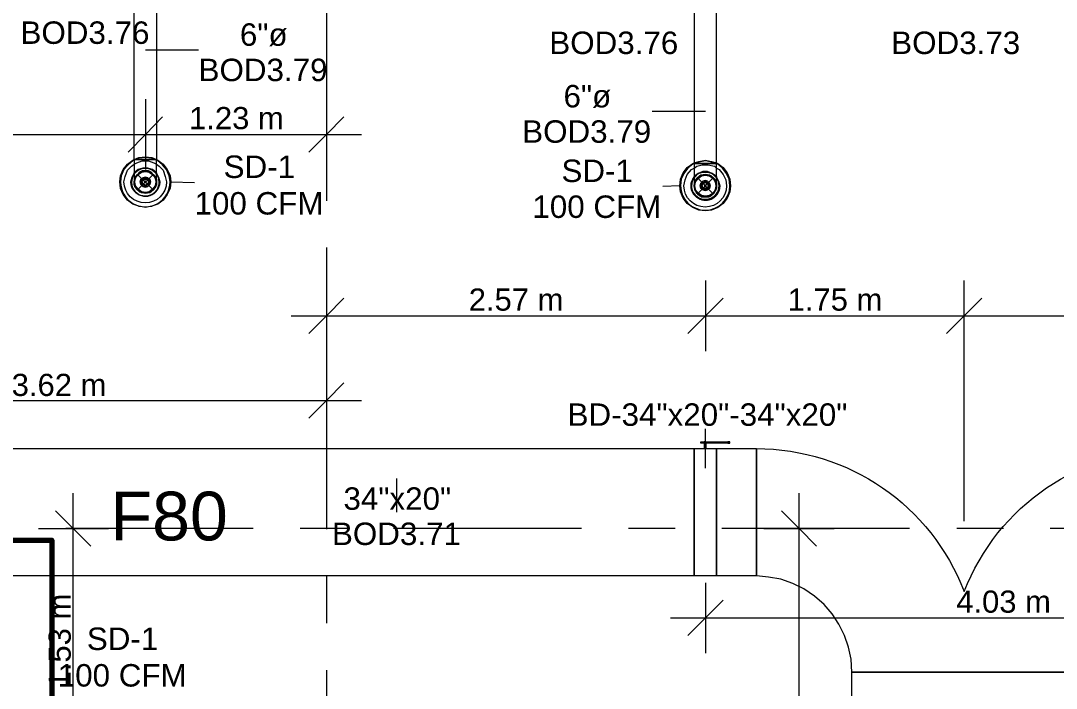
# Model space of a CAD drawing. Header units: metres. Extents: x -2 to 237, y -8 to 52.
# Drawn here: x 21.68 to 28.7, y 41.15 to 45.67 of the extents above; entities that cross this region are included whole.
import ezdxf

# ---------------------------------------------------------------- set-up
doc = ezdxf.new("R2010")
doc.units = ezdxf.units.M
doc.layers.add('HVAC - Ductos', color=5, linetype='Continuous', lineweight=0)
doc.layers.add('PDF2_Text', color=7, linetype='Continuous', lineweight=0)
doc.layers.add('PDF2_Geometry', color=7, linetype='Continuous', lineweight=0, true_color=0xaaaaaa)
doc.styles.add('PDF ArialUnicodeMS-Bold-Identity-H', font='arial.ttf')
doc.styles.add('PDF Helvetica', font='')
doc.styles.get('PDF Helvetica').set_extended_font_data('Helvetica')

msp = doc.modelspace()

# ---------------------------------------------------------------- linework, layer by layer
at = {"layer": 'HVAC - Ductos', "lineweight": 0}
for points in [[(22.6025, 45.8826), (22.6025, 44.7315), (22.6117, 44.7269), (22.6485, 44.6994), (22.6759, 44.6627), (22.6943, 44.6214), (22.6989, 44.5802), (22.6943, 44.5343), (22.6759, 44.493), (22.6485, 44.4563), (22.6117, 44.4288), (22.5705, 44.4151), (22.5292, 44.4059), (22.4833, 44.4151), (22.4421, 44.4288), (22.4054, 44.4563), (22.3779, 44.493), (22.3595, 44.5343), (22.3549, 44.5802), (22.3595, 44.6214), (22.3779, 44.6627), (22.4054, 44.6994), (22.4421, 44.7269), (22.4512, 44.7315), (22.4512, 45.8826)], [(22.5292, 45.4745), (22.8869, 45.4745)], [(22.5292, 45.1397), (22.5292, 44.9012), (22.5292, 44.6627)], [(23.7537, 45.1397), (23.7537, 44.9012), (23.7537, 44.6627)], [(26.322, 45.0571), (25.9597, 45.0571)], [(22.6439, 45.0204), (22.5292, 44.9012), (22.4099, 44.7819)], [(23.8729, 45.0204), (23.7537, 44.9012), (23.6345, 44.7819)], [(6.945, 44.9012), (12.0358, 44.9012), (14.1638, 44.9012), (15.9662, 44.9012), (18.9106, 44.9012), (22.5292, 44.9012), (23.9922, 44.9012)], [(22.4512, 44.7315), (22.4833, 44.7453), (22.5292, 44.7499), (22.5705, 44.7453), (22.6025, 44.7315)], [(22.6025, 44.7269), (22.5705, 44.7407), (22.5292, 44.7453), (22.4833, 44.7407), (22.4512, 44.7269)], [(22.6025, 44.5802), (22.6025, 44.5847), (22.6025, 44.6031), (22.6025, 44.6306), (22.6025, 44.6719), (22.6025, 44.7132), (22.6025, 44.7315), (22.5934, 44.7315), (22.5796, 44.7315), (22.5659, 44.7315), (22.5476, 44.7315), (22.5292, 44.7315), (22.5062, 44.7315), (22.4879, 44.7315), (22.4742, 44.7315), (22.4604, 44.7315), (22.4512, 44.7315), (22.4512, 44.6856), (22.4512, 44.649), (22.4512, 44.6168), (22.4512, 44.5893), (22.4512, 44.5802)], [(22.4512, 44.7315), (22.4604, 44.7315), (22.4742, 44.7315), (22.4879, 44.7315), (22.5062, 44.7315), (22.5292, 44.7315), (22.5476, 44.7315), (22.5659, 44.7315), (22.5796, 44.7315), (22.5934, 44.7315), (22.6025, 44.7315)], [(22.4512, 44.6994), (22.4696, 44.7086), (22.5062, 44.7224), (22.5476, 44.7224), (22.5842, 44.7086), (22.6025, 44.6994)], [(26.3954, 44.7086), (26.4046, 44.704), (26.4413, 44.6765), (26.4688, 44.6398), (26.4871, 44.5985), (26.4917, 44.5527), (26.4871, 44.5113), (26.4688, 44.4701), (26.4413, 44.4334), (26.4046, 44.4059), (26.3633, 44.3875), (26.322, 44.3829), (26.2762, 44.3875), (26.2349, 44.4059), (26.1982, 44.4334), (26.1707, 44.4701), (26.1523, 44.5113), (26.1477, 44.5527), (26.1523, 44.5985), (26.1707, 44.6398), (26.1982, 44.6765), (26.2349, 44.704), (26.2441, 44.7086)], [(26.2441, 44.7086), (26.2762, 44.7178), (26.322, 44.7269), (26.3633, 44.7178), (26.3954, 44.7086)], [(26.3954, 44.704), (26.3633, 44.7132), (26.322, 44.7224), (26.2762, 44.7132), (26.2441, 44.704)], [(26.3954, 44.5572), (26.3954, 44.5618), (26.3954, 44.5802), (26.3954, 44.6076), (26.3954, 44.6444), (26.3954, 44.6856), (26.3954, 44.704), (26.3863, 44.704), (26.3725, 44.704), (26.3587, 44.704), (26.3404, 44.704), (26.322, 44.704), (26.2991, 44.704), (26.2808, 44.704), (26.267, 44.704), (26.2532, 44.704), (26.2486, 44.704), (26.2441, 44.704), (26.2441, 44.6627), (26.2441, 44.6214), (26.2441, 44.5893), (26.2441, 44.5664), (26.2441, 44.5572), (26.2441, 44.5527), (26.2486, 44.5343), (26.2486, 44.5251), (26.2486, 44.5297)], [(26.2441, 44.704), (26.2486, 44.704), (26.2532, 44.704), (26.267, 44.704), (26.2808, 44.704), (26.2991, 44.704), (26.322, 44.704), (26.3404, 44.704), (26.3587, 44.704), (26.3725, 44.704), (26.3863, 44.704), (26.3954, 44.704)], [(26.2441, 44.6719), (26.2624, 44.6856), (26.2991, 44.6948), (26.3404, 44.6948), (26.3817, 44.6856), (26.3954, 44.6719)], [(22.5567, 44.5113), (22.5796, 44.5251), (22.5934, 44.5481), (22.5796, 44.5251), (22.5567, 44.5113), (22.5522, 44.5068), (22.5292, 44.5022), (22.5567, 44.5068), (22.5796, 44.5251), (22.598, 44.5481), (22.6025, 44.5802), (22.598, 44.6076), (22.5796, 44.6306), (22.5567, 44.649), (22.5292, 44.6536), (22.5016, 44.649), (22.4971, 44.649), (22.4742, 44.6306), (22.4558, 44.6076), (22.4742, 44.6306), (22.4971, 44.649), (22.5292, 44.6536), (22.5062, 44.6536), (22.4879, 44.6444), (22.4742, 44.6306), (22.4604, 44.6168), (22.4512, 44.5985), (22.4512, 44.5847), (22.4512, 44.5802), (22.4512, 44.5572), (22.4604, 44.5389), (22.4742, 44.5251), (22.4879, 44.5113), (22.5062, 44.5068), (22.5292, 44.5022), (22.4971, 44.5068)], [(22.5246, 44.5022), (22.5016, 44.5068), (22.4971, 44.5113), (22.4742, 44.5251), (22.4604, 44.5481), (22.4742, 44.5251), (22.4971, 44.5113), (22.4742, 44.5251), (22.4558, 44.5481), (22.4512, 44.5802), (22.4558, 44.5618), (22.465, 44.5435), (22.4742, 44.5251), (22.4879, 44.5159), (22.5062, 44.5068), (22.5292, 44.5068), (22.5476, 44.5068), (22.5659, 44.5159), (22.5796, 44.5251), (22.5888, 44.5435), (22.598, 44.5618), (22.6025, 44.5802), (22.598, 44.6076), (22.5796, 44.6306), (22.5659, 44.6444), (22.5476, 44.6536), (22.5292, 44.6536), (22.5522, 44.649), (22.5567, 44.649), (22.5796, 44.6306), (22.5934, 44.6168), (22.6025, 44.5985), (22.6025, 44.5847), (22.6025, 44.5802), (22.6025, 44.5572)], [(22.598, 44.5481), (22.598, 44.5527), (22.6025, 44.5802), (22.598, 44.5985), (22.5888, 44.6168), (22.5796, 44.6306), (22.5659, 44.6444), (22.5476, 44.649), (22.5292, 44.6536), (22.5062, 44.649), (22.4879, 44.6444), (22.4742, 44.6306), (22.465, 44.6168), (22.4558, 44.5985), (22.4512, 44.5802), (22.4558, 44.5527), (22.4558, 44.5481)], [(22.4604, 44.6076), (22.4742, 44.6306), (22.4971, 44.6444)], [(22.4971, 44.649), (22.5292, 44.6536), (22.5567, 44.649)], [(22.5567, 44.6444), (22.5796, 44.6306), (22.5934, 44.6076)], [(26.3908, 44.5847), (26.3725, 44.6076), (26.3495, 44.626), (26.322, 44.6306), (26.29, 44.626), (26.322, 44.6306), (26.3495, 44.626), (26.3725, 44.6076), (26.3495, 44.626), (26.322, 44.6306), (26.29, 44.626), (26.267, 44.6076), (26.2486, 44.5847), (26.2441, 44.5527), (26.2486, 44.5251), (26.267, 44.5022), (26.2486, 44.5251), (26.267, 44.5022), (26.29, 44.4839), (26.322, 44.4793), (26.3404, 44.4793), (26.3587, 44.4884), (26.3725, 44.5022), (26.3908, 44.5205), (26.3908, 44.5251), (26.3954, 44.5527), (26.3908, 44.5297)], [(26.3908, 44.5205), (26.3725, 44.5022), (26.3495, 44.4839), (26.3725, 44.5022), (26.3587, 44.4884), (26.3404, 44.4839), (26.322, 44.4793), (26.2991, 44.4839), (26.2854, 44.4884), (26.267, 44.5022), (26.2578, 44.5159), (26.2486, 44.5343), (26.2486, 44.5527), (26.2486, 44.571), (26.2578, 44.5893), (26.267, 44.6076), (26.29, 44.626), (26.322, 44.6306), (26.3495, 44.626), (26.3725, 44.6076), (26.3908, 44.5847), (26.3725, 44.6076), (26.3908, 44.5847), (26.3908, 44.5802), (26.3954, 44.5527), (26.3908, 44.5297), (26.3954, 44.5527), (26.3908, 44.5847), (26.3954, 44.5527), (26.3954, 44.5343), (26.3863, 44.5159), (26.3725, 44.5022), (26.3908, 44.5251), (26.3954, 44.5527), (26.3908, 44.571), (26.3817, 44.5893), (26.3725, 44.6076), (26.3863, 44.5939), (26.3954, 44.5756), (26.3954, 44.5618), (26.3954, 44.5527), (26.3908, 44.5343), (26.3817, 44.5159), (26.3725, 44.5022), (26.3908, 44.5251)], [(26.2486, 44.5802), (26.2486, 44.5847), (26.267, 44.6076), (26.29, 44.6214), (26.29, 44.626), (26.2946, 44.626)], [(26.2946, 44.6214), (26.322, 44.626), (26.345, 44.6214)], [(26.345, 44.626), (26.3495, 44.626), (26.3541, 44.6214)], [(26.3495, 44.6214), (26.3725, 44.6076), (26.3863, 44.5847)], [(22.4512, 44.5802), (22.4558, 44.6076), (22.4512, 44.5802)], [(22.4604, 44.5527), (22.4512, 44.5802), (22.4604, 44.6031)], [(22.4558, 44.5527), (22.4558, 44.5481), (22.4604, 44.5481), (22.4558, 44.5481), (22.4558, 44.5527), (22.4512, 44.5572), (22.4512, 44.5802), (22.4512, 44.5847)], [(22.4558, 44.6031), (22.4558, 44.6076), (22.4604, 44.6122)], [(22.598, 44.5481), (22.5934, 44.5389), (22.5796, 44.5251), (22.5659, 44.5113), (22.5567, 44.5113), (22.5567, 44.5068), (22.5522, 44.5068), (22.5476, 44.5068), (22.5292, 44.5022), (22.5062, 44.5068), (22.5016, 44.5068), (22.4971, 44.5068), (22.4971, 44.5113), (22.4879, 44.5113), (22.4742, 44.5251), (22.4604, 44.5389), (22.4558, 44.5481)], [(22.5292, 44.5022), (22.5476, 44.5068), (22.5659, 44.5113), (22.5796, 44.5251), (22.5934, 44.5389), (22.6025, 44.5572), (22.6025, 44.5618)], [(22.5934, 44.6122), (22.598, 44.6076), (22.598, 44.6031)], [(22.5934, 44.6031), (22.6025, 44.5802), (22.5934, 44.5527)], [(22.6025, 44.5572), (22.598, 44.5527), (22.598, 44.5481), (22.5934, 44.5481), (22.598, 44.5481), (22.598, 44.5527)], [(22.6025, 44.5618), (22.6025, 44.5802), (22.6025, 44.5847)], [(22.6989, 44.5802), (22.8594, 44.5756)], [(26.1477, 44.5527), (26.0331, 44.5481)], [(26.29, 44.4839), (26.267, 44.4976), (26.29, 44.4839), (26.2946, 44.4839), (26.322, 44.4793), (26.29, 44.4839), (26.267, 44.5022), (26.2532, 44.5159), (26.2486, 44.5343), (26.2441, 44.5527), (26.2441, 44.5572), (26.2486, 44.5756), (26.2532, 44.5939), (26.267, 44.6076), (26.2532, 44.5847)], [(26.2441, 44.5527), (26.2486, 44.5847), (26.2441, 44.5527)], [(26.2486, 44.5847), (26.2441, 44.5527), (26.2486, 44.5297), (26.2441, 44.5527), (26.2486, 44.5251)], [(26.2532, 44.5297), (26.2486, 44.5527), (26.2532, 44.5802)], [(26.3954, 44.5527), (26.3908, 44.5847), (26.3954, 44.5527)], [(26.3908, 44.5251), (26.3954, 44.5343), (26.3954, 44.5527), (26.3954, 44.5618)], [(22.5016, 44.5068), (22.4971, 44.5068), (22.4971, 44.5113), (22.4971, 44.5068)], [(22.5522, 44.5113), (22.5292, 44.5068), (22.5016, 44.5113)], [(22.5567, 44.5113), (22.5567, 44.5068), (22.5522, 44.5068)], [(26.29, 44.4884), (26.267, 44.5022), (26.2532, 44.5205), (26.2486, 44.5251), (26.267, 44.5022), (26.2808, 44.4884), (26.2991, 44.4793), (26.3037, 44.4793)], [(26.2532, 44.5205), (26.2532, 44.5159), (26.267, 44.4976), (26.2808, 44.4884), (26.29, 44.4839), (26.2946, 44.4839), (26.2991, 44.4793)], [(26.3495, 44.4839), (26.322, 44.4793), (26.2991, 44.4793)], [(26.3037, 44.4793), (26.322, 44.4793), (26.3404, 44.4793), (26.345, 44.4839), (26.3495, 44.4839), (26.3541, 44.4839)], [(26.3495, 44.4839), (26.3587, 44.4884), (26.3725, 44.4976), (26.3863, 44.5159), (26.3908, 44.5205), (26.3908, 44.5251), (26.3908, 44.5297)], [(26.3863, 44.5205), (26.3725, 44.5022), (26.3495, 44.4884)], [(23.7537, 43.9106), (23.7537, 43.672), (23.7537, 43.4336)], [(26.322, 43.9106), (26.322, 43.672), (26.322, 43.4336)], [(23.8729, 43.7913), (23.7537, 43.672), (23.6345, 43.5529)], [(26.4413, 43.7913), (26.322, 43.672), (26.2028, 43.5529)], [(28.1932, 43.7913), (28.074, 43.672), (27.9547, 43.5529)], [(23.5152, 43.672), (26.322, 43.672), (28.074, 43.672), (31.1651, 43.672)], [(23.7537, 43.3373), (23.7537, 43.0988), (23.7537, 42.8603)], [(23.8729, 43.2181), (23.7537, 43.0988), (23.6345, 42.9795)], [(19.8921, 43.0988), (23.9922, 43.0988)], [(26.322, 42.6401), (26.322, 42.9061)], [(24.2307, 42.3421), (24.2307, 42.5713)], [(22.0385, 36.8569), (22.0385, 39.1087), (22.0385, 40.7047), (22.0385, 42.4705)], [(21.9192, 42.3513), (22.0385, 42.232), (22.1577, 42.1128)], [(21.8046, 42.232), (22.0385, 42.232), (22.277, 42.232)], [(26.7165, 42.232), (26.955, 42.232), (27.1934, 42.232)], [(26.322, 41.8651), (26.322, 41.6266), (26.322, 41.3881)], [(26.4413, 41.7458), (26.322, 41.6266), (26.2028, 41.5074)], [(26.0835, 41.6266), (30.3534, 41.6266), (33.1968, 41.6266)]]:
    msp.add_lwpolyline(points, dxfattribs=at)
for points in [[(26.2441, 45.8689), (26.2441, 44.704), (26.2349, 44.6994), (26.2028, 44.6719), (26.1753, 44.6352), (26.1569, 44.5985), (26.1523, 44.5527, 0.986779), (26.4871, 44.5527), (26.4826, 44.5985), (26.4642, 44.6352), (26.4367, 44.6719), (26.4046, 44.6994), (26.3954, 44.704), (26.3954, 45.8689)], [(22.4512, 44.7269), (22.4421, 44.7224), (22.4099, 44.6948), (22.3825, 44.6627), (22.3641, 44.6214), (22.3595, 44.5802, 1.013813), (22.6943, 44.5802), (22.6897, 44.6214), (22.6713, 44.6627), (22.6439, 44.6948), (22.6117, 44.7224), (22.6025, 44.7269)], [(22.6025, 44.6994), (22.6209, 44.6856), (22.6485, 44.6581), (22.6622, 44.6168), (22.6713, 44.5802, -0.994386), (22.3825, 44.5802), (22.3916, 44.6168), (22.4054, 44.6581), (22.4329, 44.6856), (22.4512, 44.6994)], [(26.3954, 44.6719), (26.4138, 44.6627), (26.4413, 44.6306), (26.4596, 44.5939), (26.4642, 44.5527, -0.994868), (26.1753, 44.5527), (26.1844, 44.5939), (26.1982, 44.6306), (26.2257, 44.6627), (26.2441, 44.6719)]]:
    msp.add_lwpolyline(points, format="xyb", dxfattribs=at)
for points in [[(22.4283, 44.5802), (22.4375, 44.6122), (22.4512, 44.6352, 1.389555), (22.6255, 44.5802, -0.990081)], [(22.6209, 44.5802), (22.6163, 44.6122), (22.6025, 44.6306, -1.404249), (22.4329, 44.5802), (22.4375, 44.6122), (22.4512, 44.6306, 1.403676)], [(26.2257, 44.5527, 1.01099), (26.4183, 44.5527, -1.405531), (26.2441, 44.6122), (26.2303, 44.5847), (26.2257, 44.5527), (26.2303, 44.5847), (26.2441, 44.6076, 1.369108), (26.4138, 44.5527), (26.4092, 44.5847), (26.3954, 44.6076, -1.368977)]]:
    msp.add_lwpolyline(points, format="xyb", close=True, dxfattribs=at)
for points in [[(22.4512, 44.6398), (22.4788, 44.6627), (22.5108, 44.6719), (22.543, 44.6719), (22.575, 44.6627), (22.6025, 44.6398), (22.6025, 44.6352), (22.6025, 44.6398), (22.575, 44.6627), (22.543, 44.6719), (22.5108, 44.6719), (22.4788, 44.6627), (22.4512, 44.6398), (22.4512, 44.6352)], [(22.598, 44.6398), (22.575, 44.6581), (22.543, 44.6719), (22.5108, 44.6719), (22.4788, 44.6581), (22.4558, 44.6398), (22.4512, 44.6306), (22.4558, 44.6398), (22.4788, 44.6581), (22.5108, 44.6719), (22.543, 44.6719), (22.575, 44.6581), (22.598, 44.6398), (22.6025, 44.6306)], [(22.4604, 44.6076), (22.4788, 44.6306), (22.5016, 44.6444), (22.5292, 44.649), (22.5522, 44.6444), (22.575, 44.6306), (22.5934, 44.6076), (22.598, 44.5802), (22.5934, 44.5527), (22.575, 44.5297), (22.5522, 44.5113), (22.5292, 44.5068), (22.5016, 44.5113), (22.4788, 44.5297), (22.4604, 44.5527), (22.4558, 44.5802)], [(22.6255, 44.5802), (22.6163, 44.6122), (22.6025, 44.6352), (22.6163, 44.6122)], [(26.2441, 44.6168), (26.2716, 44.6352), (26.3037, 44.649), (26.3358, 44.649), (26.3679, 44.6352), (26.3954, 44.6168), (26.3954, 44.6122), (26.3954, 44.6168), (26.3679, 44.6352), (26.3358, 44.649), (26.3037, 44.649), (26.2716, 44.6352), (26.2441, 44.6168), (26.2441, 44.6122)], [(26.3908, 44.6122), (26.3679, 44.6352), (26.3358, 44.6444), (26.3037, 44.6444), (26.2716, 44.6352), (26.2486, 44.6122), (26.2441, 44.6076), (26.2486, 44.6122), (26.2716, 44.6352), (26.3037, 44.6444), (26.3358, 44.6444), (26.3679, 44.6352), (26.3908, 44.6122), (26.3954, 44.6076)], [(26.2532, 44.5802), (26.2716, 44.6031), (26.2946, 44.6214), (26.322, 44.626), (26.3495, 44.6214), (26.3725, 44.6031), (26.3863, 44.5802), (26.3908, 44.5527), (26.3863, 44.5251), (26.3725, 44.5022), (26.3495, 44.4884), (26.322, 44.4839), (26.2946, 44.4884), (26.2716, 44.5022), (26.2532, 44.5251), (26.2486, 44.5527)], [(26.267, 44.6076), (26.29, 44.626), (26.267, 44.6076), (26.2486, 44.5847)], [(26.2854, 44.6168), (26.2991, 44.626), (26.322, 44.626), (26.3404, 44.626), (26.3587, 44.6168), (26.3725, 44.6076), (26.3587, 44.6214), (26.3404, 44.626), (26.322, 44.6306), (26.2991, 44.626), (26.2808, 44.6214), (26.267, 44.6076)], [(22.4971, 44.5939), (22.4925, 44.5802), (22.4971, 44.5985), (22.5108, 44.6076), (22.5292, 44.6122), (22.543, 44.6076), (22.5567, 44.5985), (22.5613, 44.5802), (22.5567, 44.5939), (22.543, 44.6076), (22.5292, 44.6122), (22.5108, 44.6076)], [(22.5567, 44.5618), (22.5613, 44.5802), (22.5567, 44.5618), (22.543, 44.5481), (22.5292, 44.5435), (22.5108, 44.5481), (22.4971, 44.5618), (22.4925, 44.5802), (22.4971, 44.5618), (22.5108, 44.5481), (22.5292, 44.5435), (22.543, 44.5481)], [(22.5062, 44.5939), (22.5016, 44.5802), (22.5062, 44.5939), (22.52, 44.6031), (22.5338, 44.6031), (22.5476, 44.5939), (22.5522, 44.5802), (22.5476, 44.5939), (22.5338, 44.6031), (22.52, 44.6031)], [(22.5476, 44.5664), (22.5522, 44.5802), (22.5476, 44.5618), (22.5338, 44.5527), (22.52, 44.5527), (22.5062, 44.5618), (22.5016, 44.5802), (22.5062, 44.5664), (22.52, 44.5572), (22.5338, 44.5572)], [(22.5108, 44.5939), (22.5292, 44.5985), (22.543, 44.5939), (22.5476, 44.5802), (22.543, 44.5664), (22.5292, 44.5572), (22.5108, 44.5664), (22.5062, 44.5802)], [(22.5246, 44.5847), (22.52, 44.5802), (22.5246, 44.5847), (22.5292, 44.5847), (22.5338, 44.5802), (22.5292, 44.5847)], [(22.5292, 44.5756), (22.5338, 44.5802), (22.5292, 44.5756), (22.5246, 44.5756), (22.52, 44.5802), (22.5246, 44.5756)], [(26.29, 44.571), (26.2854, 44.5527), (26.29, 44.571), (26.3037, 44.5847), (26.322, 44.5893), (26.3358, 44.5847), (26.3495, 44.571), (26.3541, 44.5527), (26.3495, 44.571), (26.3358, 44.5847), (26.322, 44.5893), (26.3037, 44.5847)], [(26.3495, 44.5389), (26.3541, 44.5527), (26.3495, 44.5343), (26.3358, 44.5251), (26.322, 44.5205), (26.3037, 44.5251), (26.29, 44.5343), (26.2854, 44.5527), (26.29, 44.5389), (26.3037, 44.5251), (26.322, 44.5205), (26.3358, 44.5251)], [(26.2991, 44.5664), (26.2946, 44.5527), (26.2991, 44.571), (26.3129, 44.5802), (26.3266, 44.5802), (26.3404, 44.571), (26.345, 44.5527), (26.3404, 44.5664), (26.3266, 44.5756), (26.3129, 44.5756)], [(26.3404, 44.5389), (26.345, 44.5527), (26.3404, 44.5389), (26.3266, 44.5297), (26.3129, 44.5297), (26.2991, 44.5389), (26.2946, 44.5527), (26.2991, 44.5389), (26.3129, 44.5297), (26.3266, 44.5297)], [(26.3037, 44.5664), (26.322, 44.5756), (26.3358, 44.5664), (26.3404, 44.5527), (26.3358, 44.5389), (26.322, 44.5343), (26.3037, 44.5389), (26.2991, 44.5527)], [(26.3174, 44.5572), (26.3129, 44.5527), (26.3174, 44.5572), (26.322, 44.5572), (26.3266, 44.5527), (26.322, 44.5572)], [(26.322, 44.5481), (26.3266, 44.5527), (26.322, 44.5481), (26.3174, 44.5481), (26.3129, 44.5527), (26.3174, 44.5481)], [(26.4183, 44.5527), (26.4092, 44.5847), (26.3954, 44.6122), (26.4092, 44.5847)], [(26.2946, 44.4839), (26.3174, 44.4793)], [(26.322, 44.4793), (26.3495, 44.4839), (26.345, 44.4839), (26.322, 44.4793), (26.345, 44.4839)], [(26.3541, 44.4839), (26.3725, 44.4976)]]:
    msp.add_lwpolyline(points, close=True, dxfattribs=at)
at = {"layer": 'HVAC - Ductos', "color": 5, "lineweight": 0}
for points in [[(28.074, 42.2825), (28.074, 43.672), (28.074, 43.9106)], [(18.9886, 42.7732), (26.2441, 42.7732), (26.2441, 41.9109), (18.9886, 41.9109)], [(26.955, 38.8703), (26.955, 42.4705)], [(26.8357, 42.3513), (26.955, 42.232), (27.0742, 42.1128)]]:
    msp.add_lwpolyline(points, dxfattribs=at)
msp.add_lwpolyline([(26.3954, 42.7732), (26.666, 42.7732), (26.666, 41.9109), (26.3954, 41.9109)], close=True, dxfattribs=at)
msp.add_lwpolyline([(28.074, 41.8054, -0.307692), (29.4865, 42.7732), (29.4865, 41.9109, 0.41343), (28.8399, 41.2597), (28.8399, 41.0671), (27.3127, 41.0671), (27.3127, 41.2597), (28.8399, 41.2597), (27.3127, 41.2597), (27.3081, 41.3469), (27.2897, 41.4294), (27.2622, 41.5074), (27.2256, 41.5853), (27.1796, 41.6541), (27.1246, 41.7183), (27.0605, 41.7734), (26.9871, 41.8238), (26.9136, 41.8605), (26.8311, 41.888), (26.7485, 41.9018), (26.666, 41.9109), (26.666, 42.7732, -0.310336)], format="xyb", close=True, dxfattribs=at)
at = {"layer": 'PDF2_Geometry', "lineweight": 0}
for points in [[(23.7537, 45.7221), (23.7537, 44.4517)], [(23.7537, 44.1353), (23.7537, 43.8143)], [(23.7537, 43.4978), (23.7537, 42.2274)], [(23.2584, 42.232), (21.988, 42.232)], [(23.8913, 42.232), (23.5749, 42.232)], [(25.4827, 42.232), (24.2078, 42.232)], [(26.1157, 42.232), (25.7992, 42.232)], [(27.7025, 42.232), (26.4321, 42.232)], [(28.34, 42.232), (28.0235, 42.232)], [(29.9268, 42.232), (28.6564, 42.232)], [(23.7537, 41.9109), (23.7537, 41.5899)], [(23.7537, 41.2735), (23.7537, 40.0031)]]:
    msp.add_lwpolyline(points, dxfattribs=at)
at = {"layer": 'PDF2_Geometry', "color": 8, "lineweight": 0, "true_color": 0x808080}
for points in [[(22.5888, 44.6214), (22.5522, 44.649), (22.5016, 44.649), (22.465, 44.6214), (22.4512, 44.5802), (22.465, 44.5343), (22.5016, 44.5068), (22.5522, 44.5068), (22.5888, 44.5343), (22.6025, 44.5802)], [(26.3817, 44.5985), (26.345, 44.626), (26.2946, 44.626), (26.2578, 44.5985), (26.2441, 44.5527), (26.2578, 44.5068), (26.2946, 44.4793), (26.345, 44.4793), (26.3817, 44.5068), (26.3954, 44.5527)]]:
    msp.add_lwpolyline(points, close=True, dxfattribs=at)
for points in [[(22.4742, 44.6306), (22.5796, 44.5251)], [(22.5796, 44.6306), (22.4742, 44.5251)], [(26.267, 44.6076), (26.3725, 44.4976)], [(26.3725, 44.6076), (26.267, 44.4976)]]:
    msp.add_lwpolyline(points, dxfattribs=at)
at = {"layer": 'PDF2_Geometry', "color": 1, "lineweight": 0}
for points in [[(26.4734, 42.8098), (26.478, 42.8098), (26.4826, 42.8098), (26.4871, 42.8098), (26.4826, 42.8098), (26.478, 42.8098), (26.4734, 42.8098), (26.322, 42.8098), (26.29, 42.8098), (26.29, 42.819), (26.322, 42.819), (26.322, 42.8098), (26.3174, 42.8098), (26.3129, 42.8098), (26.3129, 42.7732)], [(26.322, 42.819), (26.4734, 42.819), (26.478, 42.819), (26.4826, 42.819), (26.4871, 42.819), (26.4826, 42.819), (26.478, 42.819), (26.4734, 42.819)], [(26.3266, 42.7732), (26.3266, 42.8098)], [(26.4871, 42.8098), (26.4871, 42.819)]]:
    msp.add_lwpolyline(points, dxfattribs=at)
msp.add_lwpolyline([(26.322, 42.819), (26.3174, 42.819), (26.3129, 42.819), (26.3174, 42.819)], close=True, dxfattribs=at)
at = {"layer": 'PDF2_Geometry', "color": 5, "lineweight": 0}
msp.add_lwpolyline([(26.2441, 42.7732), (26.3954, 42.7732), (26.3954, 41.9109), (26.2441, 41.9109)], close=True, dxfattribs=at)
at = {"layer": 'PDF2_Geometry', "color": 232, "lineweight": 70, "true_color": 0xe91e64}
msp.add_lwpolyline([(20.8621, 42.1528), (21.8934, 42.1528), (21.8934, 40.2812), (20.8621, 40.2812)], close=True, dxfattribs=at)

# ---------------------------------------------------------------- texts
at = {"layer": 'PDF2_Text', "lineweight": 0, "attachment_point": 4, "style": 'PDF Helvetica'}
for s, insert, char_height in [('BOD3.76', (21.6816, 45.5891), 0.15205), ('6"ø', (23.1676, 45.5753), 0.15205), ('BOD3.76', (25.2636, 45.5203), 0.15205), ('BOD3.73', (27.5797, 45.5203), 0.15205), ('BOD3.79', (22.8878, 45.3368), 0.15205), ('6"ø', (25.3599, 45.158), 0.15205), ('1.23 m', (22.8236, 45.0105), 0.15017), ('BOD3.79', (25.0801, 44.9194), 0.15205), ('SD-1', (23.0575, 44.681), 0.15205), ('SD-1', (25.3461, 44.6535), 0.15205), ('100 CFM', (22.8603, 44.4333), 0.15205), ('100 CFM', (25.1489, 44.4104), 0.15205), ('2.57 m', (24.7178, 43.7814), 0.15017), ('1.75 m', (26.878, 43.7814), 0.15017), ('3.62 m', (21.622, 43.2035), 0.15017), ('BD-34"x20"-34"x20"', (25.3874, 43.0024), 0.15205), ('34"x20"', (23.8693, 42.4336), 0.15205), ('BOD3.71', (23.7913, 42.1951), 0.15205), ('4.03 m', (28.02, 41.7358), 0.15017), ('SD-1', (22.1311, 41.4843), 0.15205), ('100 CFM', (21.9339, 41.2366), 0.15205)]:
    msp.add_mtext(s, dxfattribs=dict(at, insert=insert, char_height=char_height))
at = {"layer": 'PDF2_Text', "color": 232, "lineweight": 70, "true_color": 0xe91e64, "insert": (22.2912, 42.314), "char_height": 0.33022, "attachment_point": 4, "style": 'PDF ArialUnicodeMS-Bold-Identity-H'}
msp.add_mtext('F80', dxfattribs=at)
at = {"layer": 'PDF2_Text', "lineweight": 0, "insert": (21.9479, 41.149), "char_height": 0.15017, "attachment_point": 4, "rotation": 90, "style": 'PDF Helvetica'}
msp.add_mtext('1.53 m', dxfattribs=at)

doc.saveas('drawing.dxf')
